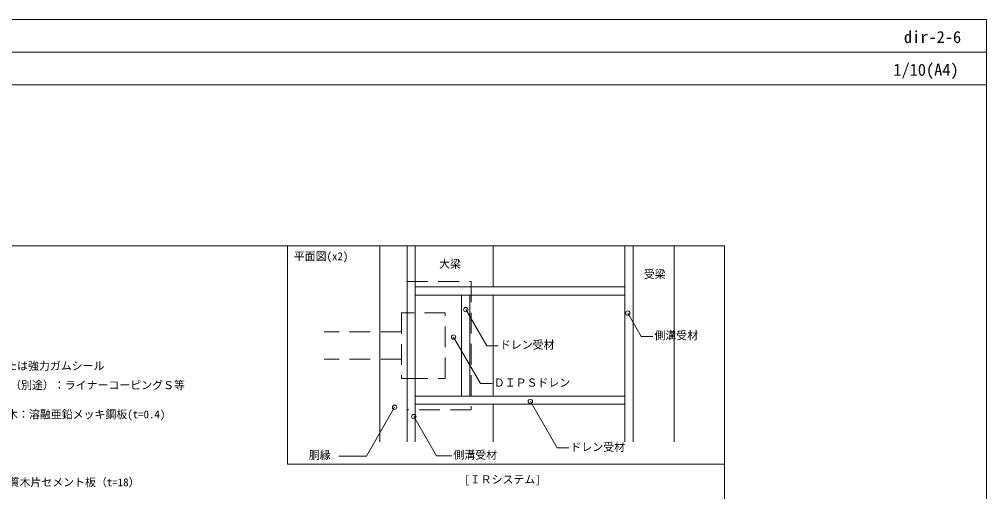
# Model space of a CAD drawing. Units: millimetres, scale not verified. Extents: x -1380 to 1380, y -955 to 955.
# Drawn here: x -391 to 1380, y 90 to 955 of the extents above; entities that cross this region are included whole.
import ezdxf
from ezdxf.enums import TextEntityAlignment as Align

# ---------------------------------------------------------------- set-up
doc = ezdxf.new("R2010")
doc.units = ezdxf.units.MM
doc.header["$LTSCALE"] = 3
doc.linetypes.add('USER1', pattern=[19.05, 12.7, -6.35])
for name, color, linetype, lineweight in [('0-0_0', 7, 'Continuous', 18), ('0-3_MOJI', 7, 'Continuous', 18), ('0-7_KANAMONO', 5, 'Continuous', 18), ('0-8_TEKKOTU', 7, 'Continuous', 18), ('0-9_doubuti', 5, 'Continuous', 18), ('0-D_WAKU', 7, 'Continuous', 18)]:
    doc.layers.add(name, color=color, linetype=linetype, lineweight=lineweight)
doc.styles.add('ＭＳ ゴシック', font='')
doc.styles.get('ＭＳ ゴシック').set_extended_font_data('MS Gothic')

msp = doc.modelspace()

# ---------------------------------------------------------------- linework, layer by layer
at = {"layer": '0-0_0'}
msp.add_line((-1380.032, 894.954), (1379.968, 894.954), dxfattribs=at)
msp.add_lwpolyline([(-900.032, -660.046), (899.968, -660.046), (899.968, 539.954), (-900.032, 539.954)], close=True, dxfattribs=at)
at = {"layer": '0-3_MOJI'}
for points in [[(485.844, 357.083), (464.678, 357.083), (426.412, 423.36)], [(768.76, 374.108), (747.594, 374.108), (722.948, 416.795)], [(474.586, 287.682), (453.42, 287.682), (404.129, 373.056)], [(615.014, 169.8), (593.848, 169.8), (544.558, 255.174)], [(194.017, 155.072), (244.455, 155.072), (296.068, 244.469)], [(400.592, 155.372), (372.772, 155.372), (331.252, 227.288)]]:
    msp.add_lwpolyline(points, dxfattribs=at)
for centre in [(426.412, 423.36), (722.948, 416.795), (404.129, 373.056), (296.068, 244.469), (544.558, 255.174), (331.252, 227.288)]:
    msp.add_circle(centre, 4, dxfattribs=at)
at = {"layer": '0-7_KANAMONO', "linetype": 'USER1'}
for p, q in [((308.752, 382.288), (167.049, 382.288)), ((308.752, 332.288), (167.049, 332.288))]:
    msp.add_line(p, q, dxfattribs=at)
for points in [[(318.752, 474.788), (436.252, 474.788), (436.252, 239.788), (318.752, 239.788)], [(308.752, 297.288), (318.752, 297.288), (318.752, 417.288), (308.752, 417.288)], [(318.752, 297.288), (388.752, 297.288), (388.752, 417.288), (318.752, 417.288)]]:
    msp.add_lwpolyline(points, close=True, dxfattribs=at)
at = {"layer": '0-8_TEKKOTU'}
for p, q in [((476.252, 464.788), (476.252, 539.954)), ((807.752, 181.023), (807.752, 539.954)), ((476.252, 264.788), (476.252, 449.788)), ((476.252, 181.023), (476.252, 249.788))]:
    msp.add_line(p, q, dxfattribs=at)
at = {"layer": '0-9_doubuti'}
for p, q in [((268.752, 181.023), (268.752, 539.954)), ((318.752, 181.023), (318.752, 539.954)), ((333.752, 181.023), (333.752, 539.954)), ((717.752, 181.023), (717.752, 539.954)), ((732.752, 181.023), (732.752, 539.954)), ((418.737, 449.788), (418.737, 264.788)), ((433.737, 449.788), (433.737, 264.788))]:
    msp.add_line(p, q, dxfattribs=at)
for points in [[(333.752, 464.788), (717.752, 464.788), (717.752, 449.788), (333.752, 449.788)], [(333.752, 249.788), (717.752, 249.788), (717.752, 264.788), (333.752, 264.788)]]:
    msp.add_lwpolyline(points, close=True, dxfattribs=at)
at = {"layer": '0-D_WAKU'}
for points in [[(-1380.032, -955.046), (1379.968, -955.046), (1379.968, 954.954), (-1380.032, 954.954)], [(1379.968, 834.954), (-1380.032, 834.954), (-1380.032, 954.954), (1379.968, 954.954)], [(99.968, 139.954), (899.968, 139.954), (899.968, 539.954), (99.968, 539.954)]]:
    msp.add_lwpolyline(points, close=True, dxfattribs=at)

# ---------------------------------------------------------------- texts
at = {"layer": '0-3_MOJI', "style": 'ＭＳ ゴシック'}
for s, p in [('平面図(x2)', (111.438, 509.232)), ('大梁', (377.662, 495.274)), ('受梁', (752.151, 476.472)), ('側溝受材', (771.76, 364.108)), ('ドレン受材', (488.844, 347.083)), ('ＧＣラインまたは強力ガムシール', (-535.094, 308.448)), ('アルミ笠木（別途）：ライナーコーピングＳ等', (-507.765, 273.098)), ('ＤＩＰＳドレン', (477.586, 277.682)), ('捨笠木：溶融亜鉛メッキ鋼板(t=0.4)', (-453.389, 219.66)), ('ドレン受材', (618.014, 159.8)), ('胴縁', (139.037, 145.072)), ('側溝受材', (403.592, 145.372)), ('硬質木片セメント板（t=18）', (-430.702, 95.26)), ('[ＩＲシステム]', (423.719, 100.37))]:
    msp.add_text(s, height=14.66, dxfattribs=at).set_placement(p, align=Align.BOTTOM_LEFT)
at = {"layer": '0-D_WAKU', "style": 'ＭＳ ゴシック'}
for s, p in [('dir-2-6', (1228.521, 904.954)), ('1/10(A4)', (1209.029, 844.954))]:
    msp.add_text(s, height=21.99, dxfattribs=at).set_placement(p, align=Align.BOTTOM_LEFT)

doc.saveas('drawing.dxf')
